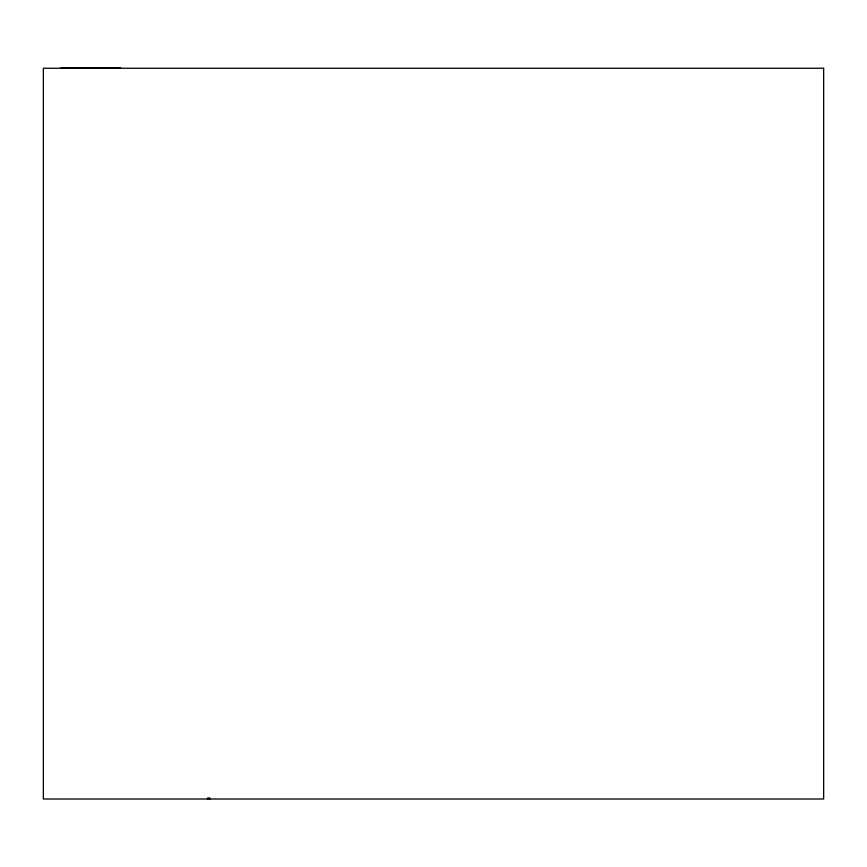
<?xml version="1.0" encoding="UTF-8"?>
<svg xmlns="http://www.w3.org/2000/svg" width="867" height="867" viewBox="0 0 867 867"><rect width="100%" height="100%" fill="white"/><g stroke="black" fill="none" stroke-linecap="round" stroke-linejoin="round"><path stroke-width="1.3" d="M60.896 67.994L120.621 67.994M207.516 798.54L209.879 798.54M209.879 799.006L209.879 798.095L207.516 798.095L207.516 799.006M823.65 68.244L43.35 68.244L43.35 799.006L823.65 799.006L823.65 68.244"/></g></svg>
